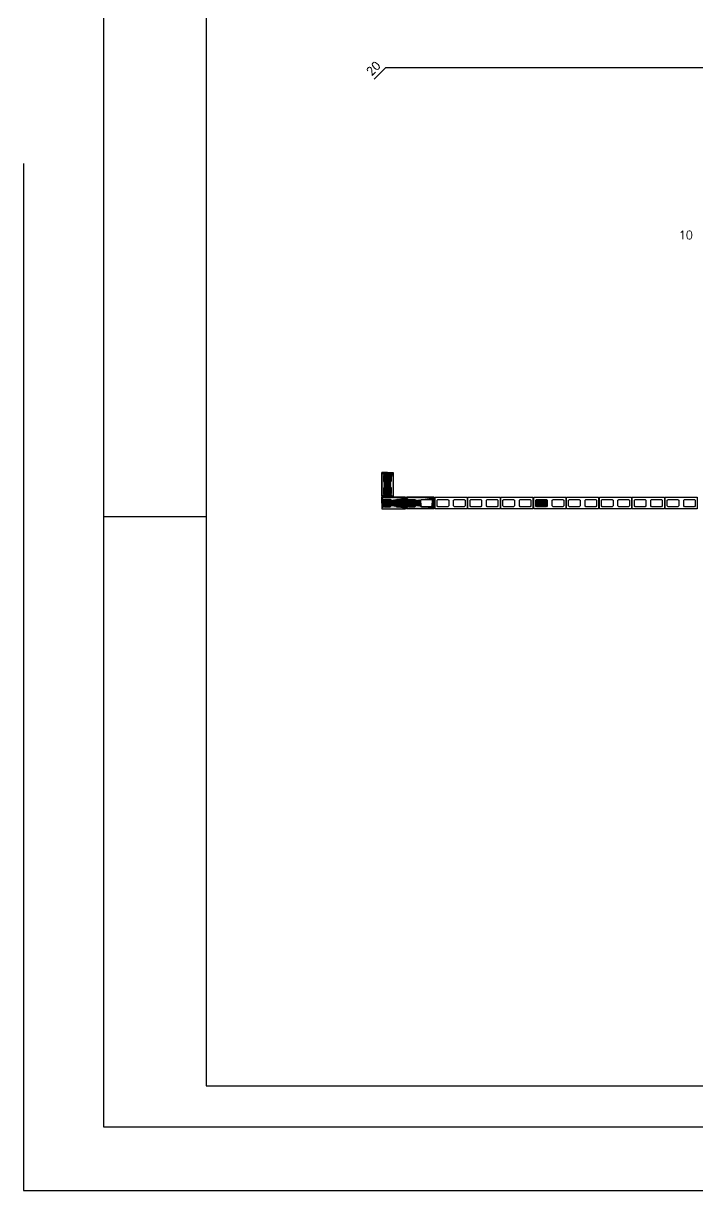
# Model space of a CAD drawing. Extents: x -2 to 121, y -2 to 61.
# Drawn here: x -1.95 to 14.46, y -1.55 to 26.86 of the extents above; entities that cross this region are included whole.
import ezdxf

# ---------------------------------------------------------------- set-up
doc = ezdxf.new("R2010")
doc.units = 0
doc.header["$MEASUREMENT"] = 0
doc.linetypes.add('ESTILO_TQS_0001', pattern=[0.45, 0.3, -0.15])
doc.linetypes.add('HIDDEN', pattern=[0.375, 0.25, -0.125])
doc.layers.get('Defpoints').update_dxf_attribs({"linetype": 'CONTINUOUS'})
for name, color, linetype in [('ARQ_FOLHA', 7, 'CONTINUOUS'), ('PENA_01', 1, 'CONTINUOUS'), ('PENA_02', 2, 'CONTINUOUS'), ('PENA_03', 3, 'CONTINUOUS'), ('PENA_05', 5, 'CONTINUOUS'), ('PENA_11', 252, 'CONTINUOUS'), ('PENA_21', 100, 'CONTINUOUS'), ('PENA_27', 21, 'CONTINUOUS')]:
    doc.layers.add(name, color=color, linetype=linetype)
doc.styles.get("Standard").update_dxf_attribs({"font": 'ROMANS.SHX'})

msp = doc.modelspace()

# ---------------------------------------------------------------- linework, layer by layer
at = {"layer": 'ARQ_FOLHA', "color": 1}
msp.add_line((2.5, 14.850001), (0, 14.850001), dxfattribs=at)
for points in [[(0, 0.000001), (118.9, 0.000001), (118.9, 59.400001), (0, 59.400001)], [(2.5, 1.000001), (117.9, 1.000001), (117.9, 58.400001), (2.5, 58.400001)]]:
    msp.add_lwpolyline(points, close=True, dxfattribs=at)
at = {"layer": 'Defpoints', "color": 8, "linetype": 'HIDDEN', "ltscale": 100}
msp.add_lwpolyline([(-1.95, 60.950001), (-1.95, -1.549999), (120.85, -1.549999), (120.85, 60.950001)], close=True, dxfattribs=at)
at = {"layer": 'PENA_01', "linetype": 'ESTILO_TQS_0001'}
for points in [[(6.841821, 15.69441), (6.821821, 15.71441), (6.821821, 15.85441), (6.841821, 15.87441), (6.981821, 15.87441), (7.001821, 15.85441), (7.001821, 15.71441), (6.981821, 15.69441), (6.841821, 15.69441)], [(6.841821, 15.39441), (6.821821, 15.41441), (6.821821, 15.55441), (6.841821, 15.57441), (6.981821, 15.57441), (7.001821, 15.55441), (7.001821, 15.41441), (6.981821, 15.39441), (6.841821, 15.39441)], [(7.001821, 15.25433), (6.981821, 15.27433), (6.841821, 15.27433), (6.821821, 15.25433), (6.821821, 15.11433), (6.841821, 15.09433), (6.981821, 15.09433), (7.001821, 15.11433), (7.001821, 15.25433)], [(7.301821, 15.25433), (7.281821, 15.27433), (7.141821, 15.27433), (7.121821, 15.25433), (7.121821, 15.11433), (7.141821, 15.09433), (7.281821, 15.09433), (7.301821, 15.11433), (7.301821, 15.25433)]]:
    msp.add_lwpolyline(points, dxfattribs=at)
at = {"layer": 'PENA_01', "linetype": 'Continuous'}
for points in [[(7.441821, 15.27433), (7.581821, 15.27433), (7.601821, 15.25433), (7.601821, 15.11433), (7.581821, 15.09433), (7.441821, 15.09433), (7.421821, 15.11433), (7.421821, 15.25433), (7.441821, 15.27433)], [(7.741821, 15.27433), (7.981821, 15.27433), (8.001821, 15.25433), (8.001821, 15.11433), (7.981821, 15.09433), (7.741821, 15.09433), (7.721821, 15.11433), (7.721821, 15.25433), (7.741821, 15.27433)], [(8.121821, 15.25433), (8.141821, 15.27433), (8.381821, 15.27433), (8.401821, 15.25433), (8.401821, 15.11433), (8.381821, 15.09433), (8.141821, 15.09433), (8.121821, 15.11433), (8.121821, 15.25433)], [(8.521821, 15.25433), (8.541821, 15.27433), (8.781821, 15.27433), (8.801821, 15.25433), (8.801821, 15.11433), (8.781821, 15.09433), (8.541821, 15.09433), (8.521821, 15.11433), (8.521821, 15.25433)], [(8.921821, 15.25433), (8.941821, 15.27433), (9.181821, 15.27433), (9.201821, 15.25433), (9.201821, 15.11433), (9.181821, 15.09433), (8.941821, 15.09433), (8.921821, 15.11433), (8.921821, 15.25433)], [(9.321821, 15.25433), (9.341821, 15.27433), (9.581821, 15.27433), (9.601821, 15.25433), (9.601821, 15.11433), (9.581821, 15.09433), (9.341821, 15.09433), (9.321821, 15.11433), (9.321821, 15.25433)], [(9.721821, 15.25433), (9.741821, 15.27433), (9.981821, 15.27433), (10.001821, 15.25433), (10.001821, 15.11433), (9.981821, 15.09433), (9.741821, 15.09433), (9.721821, 15.11433), (9.721821, 15.25433)], [(10.121821, 15.25433), (10.141821, 15.27433), (10.381821, 15.27433), (10.401821, 15.25433), (10.401821, 15.11433), (10.381821, 15.09433), (10.141821, 15.09433), (10.121821, 15.11433), (10.121821, 15.25433)], [(10.521821, 15.25433), (10.541821, 15.27433), (10.781821, 15.27433), (10.801821, 15.25433), (10.801821, 15.11433), (10.781821, 15.09433), (10.541821, 15.09433), (10.521821, 15.11433), (10.521821, 15.25433)], [(10.921821, 15.25433), (10.941821, 15.27433), (11.181821, 15.27433), (11.201821, 15.25433), (11.201821, 15.11433), (11.181821, 15.09433), (10.941821, 15.09433), (10.921821, 15.11433), (10.921821, 15.25433)], [(11.321821, 15.25433), (11.341821, 15.27433), (11.581821, 15.27433), (11.601821, 15.25433), (11.601821, 15.11433), (11.581821, 15.09433), (11.341821, 15.09433), (11.321821, 15.11433), (11.321821, 15.25433)], [(11.721821, 15.25433), (11.741821, 15.27433), (11.981821, 15.27433), (12.001821, 15.25433), (12.001821, 15.11433), (11.981821, 15.09433), (11.741821, 15.09433), (11.721821, 15.11433), (11.721821, 15.25433)], [(12.121821, 15.25433), (12.141821, 15.27433), (12.381821, 15.27433), (12.401821, 15.25433), (12.401821, 15.11433), (12.381821, 15.09433), (12.141821, 15.09433), (12.121821, 15.11433), (12.121821, 15.25433)], [(12.521821, 15.25433), (12.541821, 15.27433), (12.781821, 15.27433), (12.801821, 15.25433), (12.801821, 15.11433), (12.781821, 15.09433), (12.541821, 15.09433), (12.521821, 15.11433), (12.521821, 15.25433)], [(12.921821, 15.25433), (12.941821, 15.27433), (13.181821, 15.27433), (13.201821, 15.25433), (13.201821, 15.11433), (13.181821, 15.09433), (12.941821, 15.09433), (12.921821, 15.11433), (12.921821, 15.25433)], [(13.321821, 15.25433), (13.341821, 15.27433), (13.581821, 15.27433), (13.601821, 15.25433), (13.601821, 15.11433), (13.581821, 15.09433), (13.341821, 15.09433), (13.321821, 15.11433), (13.321821, 15.25433)], [(13.721821, 15.25433), (13.741821, 15.27433), (13.981821, 15.27433), (14.001821, 15.25433), (14.001821, 15.11433), (13.981821, 15.09433), (13.741821, 15.09433), (13.721821, 15.11433), (13.721821, 15.25433)], [(14.121821, 15.25433), (14.141821, 15.27433), (14.381821, 15.27433), (14.401821, 15.25433), (14.401821, 15.11433), (14.381821, 15.09433), (14.141821, 15.09433), (14.121821, 15.11433), (14.121821, 15.25433)]]:
    msp.add_lwpolyline(points, dxfattribs=at)
at = {"layer": 'PENA_02', "linetype": 'Continuous'}
for points in [[(6.771821, 15.34441), (6.771821, 15.92441), (7.051821, 15.92441), (7.051821, 15.34441), (6.771821, 15.34441)], [(7.351821, 15.32433), (6.771821, 15.32433), (6.771821, 15.04433), (7.351821, 15.04433), (7.351821, 15.32433)], [(7.371821, 15.32433), (8.051821, 15.32433), (8.051821, 15.04433), (7.371821, 15.04433), (7.371821, 15.32433)], [(8.071821, 15.32433), (8.851821, 15.32433), (8.851821, 15.04433), (8.071821, 15.04433), (8.071821, 15.32433)], [(8.871821, 15.32433), (9.651821, 15.32433), (9.651821, 15.04433), (8.871821, 15.04433), (8.871821, 15.32433)], [(9.671821, 15.32433), (10.451821, 15.32433), (10.451821, 15.04433), (9.671821, 15.04433), (9.671821, 15.32433)], [(10.471821, 15.32433), (11.251821, 15.32433), (11.251821, 15.04433), (10.471821, 15.04433), (10.471821, 15.32433)], [(11.271821, 15.32433), (12.051821, 15.32433), (12.051821, 15.04433), (11.271821, 15.04433), (11.271821, 15.32433)], [(12.071821, 15.32433), (12.851821, 15.32433), (12.851821, 15.04433), (12.071821, 15.04433), (12.071821, 15.32433)], [(12.871821, 15.32433), (13.651821, 15.32433), (13.651821, 15.04433), (12.871821, 15.04433), (12.871821, 15.32433)], [(13.671821, 15.32433), (14.451821, 15.32433), (14.451821, 15.04433), (13.671821, 15.04433), (13.671821, 15.32433)]]:
    msp.add_lwpolyline(points, dxfattribs=at)
at = {"layer": 'PENA_03', "linetype": 'Continuous'}
for points in [[(6.981821, 15.87441), (7.001821, 15.85441), (7.001821, 15.71441), (6.981821, 15.69441), (6.841821, 15.69441), (6.821821, 15.71441), (6.821821, 15.85441), (6.841821, 15.87441), (6.981821, 15.87441)], [(6.981821, 15.57441), (7.001821, 15.55441), (7.001821, 15.41441), (6.981821, 15.39441), (6.841821, 15.39441), (6.821821, 15.41441), (6.821821, 15.55441), (6.841821, 15.57441), (6.981821, 15.57441)], [(6.981821, 15.27433), (7.001821, 15.25433), (7.001821, 15.11433), (6.981821, 15.09433), (6.841821, 15.09433), (6.821821, 15.11433), (6.821821, 15.25433), (6.841821, 15.27433), (6.981821, 15.27433)], [(7.281821, 15.27433), (7.301821, 15.25433), (7.301821, 15.11433), (7.281821, 15.09433), (7.141821, 15.09433), (7.121821, 15.11433), (7.121821, 15.25433), (7.141821, 15.27433), (7.281821, 15.27433)], [(7.581821, 15.27433), (7.601821, 15.25433), (7.601821, 15.11433), (7.581821, 15.09433), (7.441821, 15.09433), (7.421821, 15.11433), (7.421821, 15.25433), (7.441821, 15.27433), (7.581821, 15.27433)], [(10.801821, 15.11433), (10.781821, 15.09433), (10.541821, 15.09433), (10.521821, 15.11433), (10.521821, 15.25433), (10.541821, 15.27433), (10.781821, 15.27433), (10.801821, 15.25433), (10.801821, 15.11433)]]:
    msp.add_lwpolyline(points, dxfattribs=at)
for centre in [(6.911821, 15.78441), (6.911821, 15.48441), (6.911821, 15.18433), (7.211821, 15.18433), (7.511821, 15.18433), (10.661821, 15.18433)]:
    msp.add_circle(centre, 0.04, dxfattribs=at)
for points in [[(6.951821, 15.78441), (6.891821, 15.819051), (6.874233, 15.798091)], [(6.951821, 15.78441), (6.874233, 15.798091), (6.874233, 15.770729)], [(6.951821, 15.78441), (6.874233, 15.770729), (6.891821, 15.749769)], [(6.951821, 15.78441), (6.918767, 15.823802), (6.891821, 15.819051)], [(6.951821, 15.78441), (6.891821, 15.749769), (6.918767, 15.745018)], [(6.951821, 15.78441), (6.942463, 15.810122), (6.918767, 15.823802)], [(6.951821, 15.78441), (6.918767, 15.745018), (6.942463, 15.758699)], [(6.951821, 15.78441), (6.942463, 15.758699), (6.951821, 15.78441)], [(6.951821, 15.48441), (6.891821, 15.519051), (6.874233, 15.498091)], [(6.951821, 15.48441), (6.874233, 15.498091), (6.874233, 15.470729)], [(6.951821, 15.48441), (6.874233, 15.470729), (6.891821, 15.449769)], [(6.951821, 15.48441), (6.918767, 15.523802), (6.891821, 15.519051)], [(6.951821, 15.48441), (6.891821, 15.449769), (6.918767, 15.445018)], [(6.951821, 15.48441), (6.942463, 15.510122), (6.918767, 15.523802)], [(6.951821, 15.48441), (6.918767, 15.445018), (6.942463, 15.458699)], [(6.951821, 15.48441), (6.942463, 15.458699), (6.951821, 15.48441)], [(6.951821, 15.18433), (6.891821, 15.218971), (6.874234, 15.19801)], [(6.951821, 15.18433), (6.874234, 15.19801), (6.874234, 15.170649)], [(6.951821, 15.18433), (6.874234, 15.170649), (6.891821, 15.149689)], [(6.951821, 15.18433), (6.918767, 15.223722), (6.891821, 15.218971)], [(6.951821, 15.18433), (6.891821, 15.149689), (6.918767, 15.144937)], [(6.951821, 15.18433), (6.942463, 15.210041), (6.918767, 15.223722)], [(6.951821, 15.18433), (6.918767, 15.144937), (6.942463, 15.158618)], [(6.951821, 15.18433), (6.942463, 15.158618), (6.951821, 15.18433)], [(7.251821, 15.18433), (7.191821, 15.218971), (7.174234, 15.19801)], [(7.251821, 15.18433), (7.174234, 15.19801), (7.174234, 15.170649)], [(7.251821, 15.18433), (7.174234, 15.170649), (7.191821, 15.149689)], [(7.251821, 15.18433), (7.218767, 15.223722), (7.191821, 15.218971)], [(7.251821, 15.18433), (7.191821, 15.149689), (7.218767, 15.144937)], [(7.251821, 15.18433), (7.242463, 15.210041), (7.218767, 15.223722)], [(7.251821, 15.18433), (7.218767, 15.144937), (7.242463, 15.158618)], [(7.251821, 15.18433), (7.242463, 15.158618), (7.251821, 15.18433)], [(7.551821, 15.18433), (7.491821, 15.218971), (7.474234, 15.19801)], [(7.551821, 15.18433), (7.474234, 15.19801), (7.474234, 15.170649)], [(7.551821, 15.18433), (7.474234, 15.170649), (7.491821, 15.149689)], [(7.551821, 15.18433), (7.518767, 15.223722), (7.491821, 15.218971)], [(7.551821, 15.18433), (7.491821, 15.149689), (7.518767, 15.144937)], [(7.551821, 15.18433), (7.542463, 15.210041), (7.518767, 15.223722)], [(7.551821, 15.18433), (7.518767, 15.144937), (7.542463, 15.158618)], [(7.551821, 15.18433), (7.542463, 15.158618), (7.551821, 15.18433)], [(10.701821, 15.18433), (10.641821, 15.218971), (10.624234, 15.19801)], [(10.701821, 15.18433), (10.624234, 15.19801), (10.624234, 15.170649)], [(10.701821, 15.18433), (10.624234, 15.170649), (10.641821, 15.149689)], [(10.701821, 15.18433), (10.668767, 15.223722), (10.641821, 15.218971)], [(10.701821, 15.18433), (10.641821, 15.149689), (10.668767, 15.144937)], [(10.701821, 15.18433), (10.692463, 15.210041), (10.668767, 15.223722)], [(10.701821, 15.18433), (10.668767, 15.144937), (10.692463, 15.158618)], [(10.701821, 15.18433), (10.692463, 15.158618), (10.701821, 15.18433)]]:
    msp.add_solid(points, dxfattribs=at)
at = {"layer": 'PENA_05', "linetype": 'Continuous'}
for p, q in [((6.588978, 25.500456), (6.871821, 25.783299)), ((6.871821, 25.783299), (27.661821, 25.783299))]:
    msp.add_line(p, q, dxfattribs=at)
at = {"layer": 'PENA_11', "linetype": 'Continuous'}
for points in [[(6.981821, 15.87441), (6.841821, 15.69441), (6.821821, 15.71441)], [(6.981821, 15.87441), (6.821821, 15.71441), (6.821821, 15.85441)], [(6.981821, 15.87441), (6.821821, 15.85441), (6.841821, 15.87441)], [(6.981821, 15.87441), (6.981821, 15.69441), (6.841821, 15.69441)], [(6.981821, 15.87441), (6.841821, 15.87441), (6.981821, 15.87441)], [(6.981821, 15.87441), (7.001821, 15.85441), (7.001821, 15.71441)], [(6.981821, 15.87441), (7.001821, 15.71441), (6.981821, 15.69441)], [(6.981821, 15.57441), (6.841821, 15.39441), (6.821821, 15.41441)], [(6.981821, 15.57441), (6.821821, 15.41441), (6.821821, 15.55441)], [(6.981821, 15.57441), (6.821821, 15.55441), (6.841821, 15.57441)], [(6.981821, 15.57441), (6.981821, 15.39441), (6.841821, 15.39441)], [(6.981821, 15.57441), (6.841821, 15.57441), (6.981821, 15.57441)], [(6.981821, 15.57441), (7.001821, 15.55441), (7.001821, 15.41441)], [(6.981821, 15.57441), (7.001821, 15.41441), (6.981821, 15.39441)], [(6.981821, 15.27433), (6.841821, 15.09433), (6.821821, 15.11433)], [(6.981821, 15.27433), (6.821821, 15.11433), (6.821821, 15.25433)], [(6.981821, 15.27433), (6.821821, 15.25433), (6.841821, 15.27433)], [(6.981821, 15.27433), (6.981821, 15.09433), (6.841821, 15.09433)], [(6.981821, 15.27433), (6.841821, 15.27433), (6.981821, 15.27433)], [(6.981821, 15.27433), (7.001821, 15.25433), (7.001821, 15.11433)], [(6.981821, 15.27433), (7.001821, 15.11433), (6.981821, 15.09433)], [(7.281821, 15.27433), (7.141821, 15.09433), (7.121821, 15.11433)], [(7.281821, 15.27433), (7.121821, 15.11433), (7.121821, 15.25433)], [(7.281821, 15.27433), (7.121821, 15.25433), (7.141821, 15.27433)], [(7.281821, 15.27433), (7.281821, 15.09433), (7.141821, 15.09433)], [(7.281821, 15.27433), (7.141821, 15.27433), (7.281821, 15.27433)], [(7.281821, 15.27433), (7.301821, 15.25433), (7.301821, 15.11433)], [(7.281821, 15.27433), (7.301821, 15.11433), (7.281821, 15.09433)], [(7.581821, 15.27433), (7.441821, 15.09433), (7.421821, 15.11433)], [(7.581821, 15.27433), (7.421821, 15.11433), (7.421821, 15.25433)], [(7.581821, 15.27433), (7.421821, 15.25433), (7.441821, 15.27433)], [(7.581821, 15.27433), (7.581821, 15.09433), (7.441821, 15.09433)], [(7.581821, 15.27433), (7.441821, 15.27433), (7.581821, 15.27433)], [(7.581821, 15.27433), (7.601821, 15.25433), (7.601821, 15.11433)], [(7.581821, 15.27433), (7.601821, 15.11433), (7.581821, 15.09433)], [(10.801821, 15.11433), (10.521821, 15.25433), (10.541821, 15.27433)], [(10.801821, 15.11433), (10.521821, 15.11433), (10.521821, 15.25433)], [(10.801821, 15.11433), (10.541821, 15.09433), (10.521821, 15.11433)], [(10.801821, 15.11433), (10.541821, 15.27433), (10.781821, 15.27433)], [(10.801821, 15.11433), (10.781821, 15.09433), (10.541821, 15.09433)], [(10.801821, 15.11433), (10.781821, 15.27433), (10.801821, 15.25433)], [(10.801821, 15.11433), (10.801821, 15.25433), (10.801821, 15.11433)]]:
    msp.add_solid(points, dxfattribs=at)
at = {"layer": 'PENA_21', "linetype": 'Continuous'}
for points in [[(7.371821, 15.18433), (7.421821, 15.18433), (7.421821, 15.25433), (7.441821, 15.27433), (7.581821, 15.27433), (7.601821, 15.25433), (7.601821, 15.18433), (7.721821, 15.18433), (7.721821, 15.25433), (7.741821, 15.27433), (7.981821, 15.27433), (8.001821, 15.25433), (8.001821, 15.18433), (8.051821, 15.18433), (8.051821, 15.32433), (7.371821, 15.32433), (7.371821, 15.18433)], [(7.371821, 15.18433), (7.421821, 15.18433), (7.421821, 15.11433), (7.441821, 15.09433), (7.581821, 15.09433), (7.601821, 15.11433), (7.601821, 15.18433), (7.721821, 15.18433), (7.721821, 15.11433), (7.741821, 15.09433), (7.981821, 15.09433), (8.001821, 15.11433), (8.001821, 15.18433), (8.051821, 15.18433), (8.051821, 15.04433), (7.371821, 15.04433), (7.371821, 15.18433)]]:
    msp.add_lwpolyline(points, dxfattribs=at)
for points in [[(8.051821, 15.32433), (7.371821, 15.32433), (7.441821, 15.27433)], [(7.371821, 15.32433), (7.371821, 15.18433), (7.421821, 15.18433)], [(7.371821, 15.32433), (7.421821, 15.18433), (7.421821, 15.25433)], [(7.371821, 15.32433), (7.421821, 15.25433), (7.441821, 15.27433)], [(7.371821, 15.04433), (7.371821, 15.18433), (7.421821, 15.18433)], [(7.371821, 15.04433), (7.421821, 15.18433), (7.421821, 15.11433)], [(7.371821, 15.04433), (7.421821, 15.11433), (7.441821, 15.09433)], [(8.051821, 15.04433), (7.371821, 15.04433), (7.441821, 15.09433)], [(8.051821, 15.32433), (7.441821, 15.27433), (7.581821, 15.27433)], [(8.051821, 15.04433), (7.441821, 15.09433), (7.581821, 15.09433)], [(8.051821, 15.32433), (7.581821, 15.27433), (7.601821, 15.25433)], [(8.051821, 15.04433), (7.581821, 15.09433), (7.601821, 15.11433)], [(8.051821, 15.32433), (7.601821, 15.25433), (7.741821, 15.27433)], [(7.601821, 15.25433), (7.721821, 15.25433), (7.741821, 15.27433)], [(7.601821, 15.25433), (7.601821, 15.18433), (7.721821, 15.18433)], [(7.601821, 15.25433), (7.721821, 15.18433), (7.721821, 15.25433)], [(7.601821, 15.11433), (7.601821, 15.18433), (7.721821, 15.18433)], [(7.601821, 15.11433), (7.721821, 15.18433), (7.721821, 15.11433)], [(8.051821, 15.04433), (7.601821, 15.11433), (7.741821, 15.09433)], [(7.601821, 15.11433), (7.721821, 15.11433), (7.741821, 15.09433)], [(8.051821, 15.32433), (7.741821, 15.27433), (7.981821, 15.27433)], [(8.051821, 15.04433), (7.741821, 15.09433), (7.981821, 15.09433)], [(8.051821, 15.32433), (7.981821, 15.27433), (8.001821, 15.25433)], [(8.051821, 15.04433), (7.981821, 15.09433), (8.001821, 15.11433)], [(8.051821, 15.32433), (8.001821, 15.25433), (8.051821, 15.18433)], [(8.051821, 15.18433), (8.001821, 15.25433), (8.001821, 15.18433)], [(8.051821, 15.04433), (8.001821, 15.11433), (8.051821, 15.18433)], [(8.051821, 15.18433), (8.001821, 15.11433), (8.001821, 15.18433)]]:
    msp.add_solid(points, dxfattribs=at)
at = {"layer": 'PENA_27', "linetype": 'Continuous'}
for points in [[(6.771821, 15.92441), (6.771821, 15.34441), (6.911821, 15.34441), (6.911821, 15.39441), (6.841821, 15.39441), (6.821821, 15.41441), (6.821821, 15.55441), (6.841821, 15.57441), (6.911821, 15.57441), (6.911821, 15.69441), (6.841821, 15.69441), (6.821821, 15.71441), (6.821821, 15.85441), (6.841821, 15.87441), (6.911821, 15.87441), (6.911821, 15.92441), (6.771821, 15.92441)], [(7.051821, 15.92441), (7.051821, 15.34441), (6.911821, 15.34441), (6.911821, 15.39441), (6.981821, 15.39441), (7.001821, 15.41441), (7.001821, 15.55441), (6.981821, 15.57441), (6.911821, 15.57441), (6.911821, 15.69441), (6.981821, 15.69441), (7.001821, 15.71441), (7.001821, 15.85441), (6.981821, 15.87441), (6.911821, 15.87441), (6.911821, 15.92441), (7.051821, 15.92441)], [(6.771821, 15.32433), (7.351821, 15.32433), (7.351821, 15.18433), (7.301821, 15.18433), (7.301821, 15.25433), (7.281821, 15.27433), (7.141821, 15.27433), (7.121821, 15.25433), (7.121821, 15.18433), (7.001821, 15.18433), (7.001821, 15.25433), (6.981821, 15.27433), (6.841821, 15.27433), (6.821821, 15.25433), (6.821821, 15.18433), (6.771821, 15.18433), (6.771821, 15.32433)], [(6.771821, 15.04433), (7.351821, 15.04433), (7.351821, 15.18433), (7.301821, 15.18433), (7.301821, 15.11433), (7.281821, 15.09433), (7.141821, 15.09433), (7.121821, 15.11433), (7.121821, 15.18433), (7.001821, 15.18433), (7.001821, 15.11433), (6.981821, 15.09433), (6.841821, 15.09433), (6.821821, 15.11433), (6.821821, 15.18433), (6.771821, 15.18433), (6.771821, 15.04433)]]:
    msp.add_lwpolyline(points, dxfattribs=at)
for points in [[(6.771821, 15.34441), (6.821821, 15.85441), (6.771821, 15.92441)], [(6.821821, 15.85441), (6.841821, 15.87441), (6.771821, 15.92441)], [(6.771821, 15.92441), (6.841821, 15.87441), (6.911821, 15.92441)], [(6.841821, 15.87441), (6.911821, 15.87441), (6.911821, 15.92441)], [(6.981821, 15.87441), (6.911821, 15.87441), (7.051821, 15.92441)], [(6.911821, 15.87441), (6.911821, 15.92441), (7.051821, 15.92441)], [(7.001821, 15.85441), (6.981821, 15.87441), (7.051821, 15.92441)], [(7.001821, 15.71441), (7.051821, 15.92441), (7.001821, 15.55441)], [(7.001821, 15.55441), (7.051821, 15.92441), (7.001821, 15.41441)], [(7.051821, 15.92441), (7.051821, 15.34441), (7.001821, 15.41441)], [(7.001821, 15.71441), (7.001821, 15.85441), (7.051821, 15.92441)], [(6.821821, 15.41441), (6.821821, 15.85441), (6.771821, 15.34441)], [(6.821821, 15.85441), (6.821821, 15.55441), (6.821821, 15.71441)], [(6.821821, 15.85441), (6.821821, 15.55441), (6.821821, 15.41441)], [(6.821821, 15.55441), (6.841821, 15.57441), (6.821821, 15.71441)], [(6.821821, 15.71441), (6.841821, 15.57441), (6.841821, 15.69441)], [(6.841821, 15.57441), (6.911821, 15.57441), (6.841821, 15.69441)], [(6.841821, 15.69441), (6.911821, 15.57441), (6.911821, 15.69441)], [(6.911821, 15.57441), (6.981821, 15.69441), (6.981821, 15.57441)], [(6.911821, 15.57441), (6.911821, 15.69441), (6.981821, 15.69441)], [(6.981821, 15.69441), (7.001821, 15.71441), (6.981821, 15.57441)], [(6.981821, 15.57441), (7.001821, 15.71441), (7.001821, 15.55441)], [(6.841821, 15.39441), (6.821821, 15.41441), (6.771821, 15.34441)], [(6.771821, 15.34441), (6.911821, 15.34441), (6.841821, 15.39441)], [(6.911821, 15.34441), (6.911821, 15.39441), (6.841821, 15.39441)], [(7.051821, 15.34441), (6.911821, 15.34441), (6.981821, 15.39441)], [(6.981821, 15.39441), (6.911821, 15.34441), (6.911821, 15.39441)], [(7.001821, 15.41441), (7.051821, 15.34441), (6.981821, 15.39441)], [(6.821821, 15.25433), (6.771821, 15.32433), (6.841821, 15.27433)], [(6.771821, 15.32433), (7.351821, 15.32433), (6.841821, 15.27433)], [(6.771821, 15.18433), (6.771821, 15.32433), (6.821821, 15.18433)], [(6.771821, 15.32433), (6.821821, 15.25433), (6.821821, 15.18433)], [(6.771821, 15.18433), (6.771821, 15.04433), (6.821821, 15.18433)], [(6.771821, 15.04433), (6.821821, 15.11433), (6.821821, 15.18433)], [(6.821821, 15.11433), (6.771821, 15.04433), (6.841821, 15.09433)], [(6.771821, 15.04433), (7.351821, 15.04433), (6.841821, 15.09433)], [(7.351821, 15.32433), (6.981821, 15.27433), (6.841821, 15.27433)], [(7.351821, 15.04433), (6.981821, 15.09433), (6.841821, 15.09433)], [(6.981821, 15.27433), (7.351821, 15.32433), (7.001821, 15.25433)], [(6.981821, 15.09433), (7.351821, 15.04433), (7.001821, 15.11433)], [(7.351821, 15.32433), (7.141821, 15.27433), (7.001821, 15.25433)], [(7.001821, 15.25433), (7.141821, 15.27433), (7.001821, 15.18433)], [(7.141821, 15.27433), (7.121821, 15.25433), (7.001821, 15.18433)], [(7.001821, 15.18433), (7.121821, 15.25433), (7.121821, 15.18433)], [(7.001821, 15.11433), (7.141821, 15.09433), (7.001821, 15.18433)], [(7.141821, 15.09433), (7.121821, 15.11433), (7.001821, 15.18433)], [(7.001821, 15.18433), (7.121821, 15.11433), (7.121821, 15.18433)], [(7.351821, 15.04433), (7.141821, 15.09433), (7.001821, 15.11433)], [(7.281821, 15.27433), (7.141821, 15.27433), (7.351821, 15.32433)], [(7.281821, 15.09433), (7.141821, 15.09433), (7.351821, 15.04433)], [(7.301821, 15.25433), (7.281821, 15.27433), (7.351821, 15.32433)], [(7.301821, 15.11433), (7.281821, 15.09433), (7.351821, 15.04433)], [(7.351821, 15.18433), (7.301821, 15.18433), (7.351821, 15.32433)], [(7.301821, 15.18433), (7.301821, 15.25433), (7.351821, 15.32433)], [(7.351821, 15.18433), (7.301821, 15.18433), (7.351821, 15.04433)], [(7.301821, 15.18433), (7.301821, 15.11433), (7.351821, 15.04433)]]:
    msp.add_solid(points, dxfattribs=at)

# ---------------------------------------------------------------- texts
at = {"layer": 'PENA_03', "linetype": 'Continuous'}
msp.add_text('20', height=0.2, rotation=45, dxfattribs=at).set_placement((6.518268, 25.571167))
msp.add_text('10', height=0.2, dxfattribs=at).set_placement((14.003821, 21.608023))

doc.saveas('drawing.dxf')
